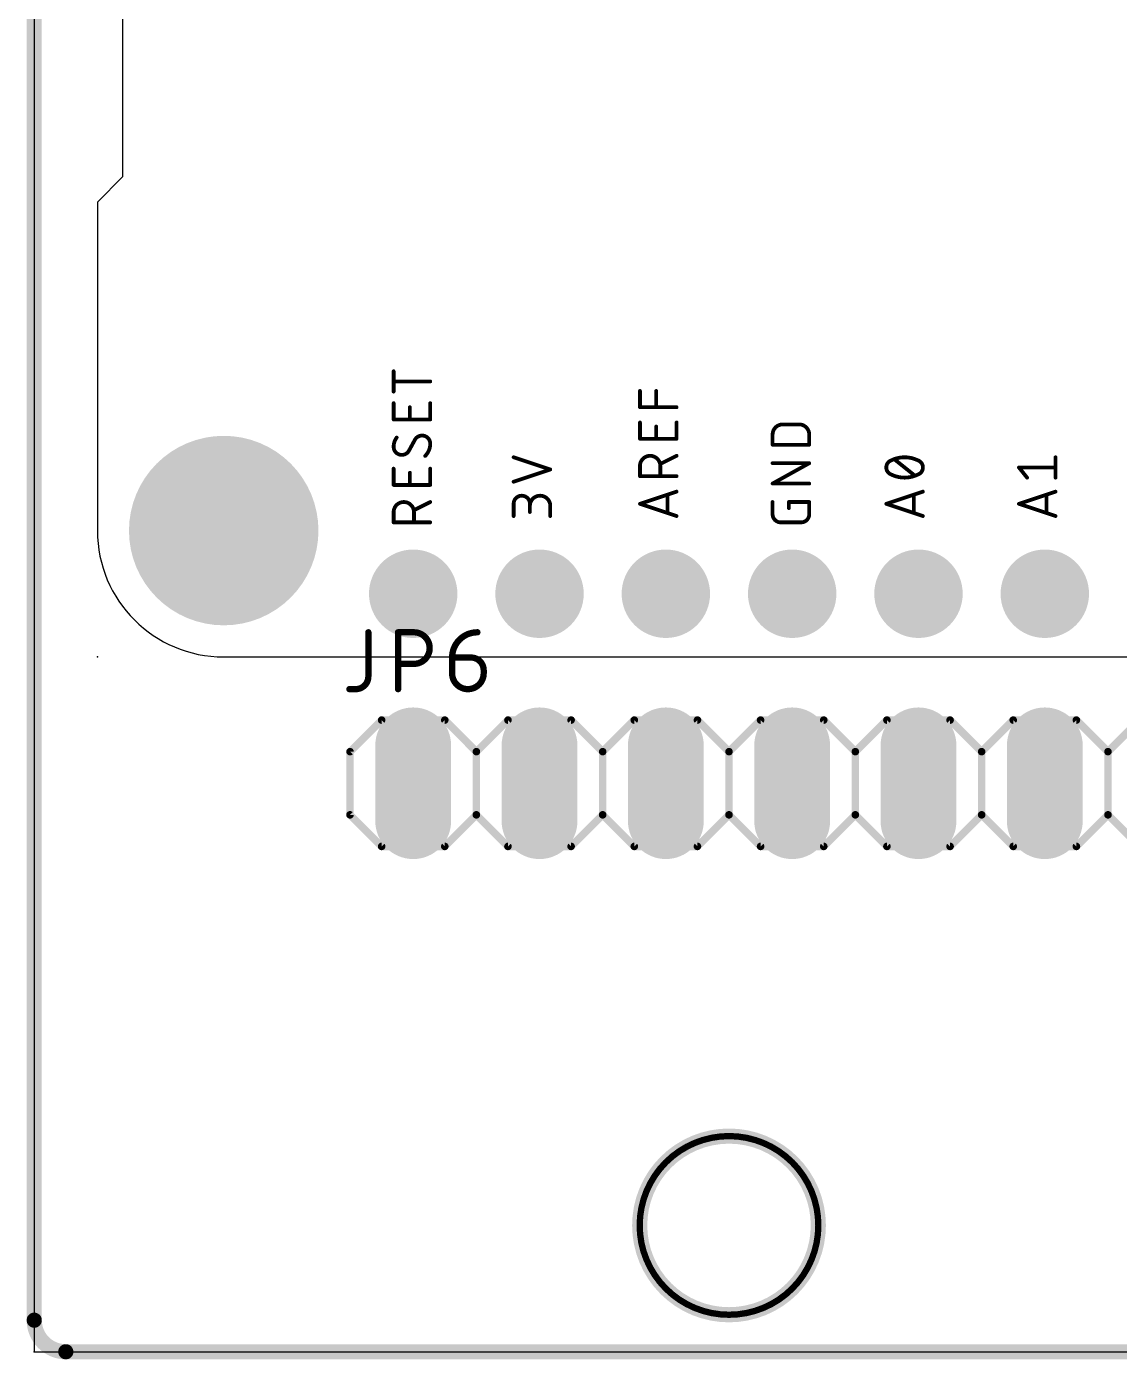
# Model space of a CAD drawing. Extents: x -0.2 to 68.7, y -0.2 to 53.5.
# Drawn here: x -0.15 to 21.82, y -0.15 to 26.64 of the extents above; entities that cross this region are included whole.
import ezdxf

# ---------------------------------------------------------------- set-up
doc = ezdxf.new("R2010")
doc.units = 0
for name, color, linetype in [('17', 82, 'CONTINUOUS'), ('20', 30, 'CONTINUOUS'), ('21', 253, 'CONTINUOUS'), ('23', 7, 'CONTINUOUS'), ('25', 253, 'CONTINUOUS'), ('51', 253, 'CONTINUOUS')]:
    doc.layers.add(name, color=color, linetype=linetype)

# ---------------------------------------------------------------- blocks, each defined once
blk = doc.blocks.new('RECT')
blk.add_solid([(-0.5, -0.5), (0.5, -0.5), (-0.5, 0.5), (0.5, 0.5)])
blk = doc.blocks.new('LONGP100')
at = {"const_width": 1}
blk.add_lwpolyline([(-0.5, 0), (0.5, 0)], dxfattribs=at)
at = {"const_width": 0.5}
for points in [[(-0.5, 0.25, 1), (-0.5, -0.25)], [(0.5, -0.25, 1), (0.5, 0.25)]]:
    blk.add_lwpolyline(points, format="xyb", dxfattribs=at)
blk = doc.blocks.new('ROUNDP')
at = {"const_width": 0.5}
blk.add_lwpolyline([(0, -0.25, 1), (0, 0.25, 1), (0, -0.25)], format="xyb", dxfattribs=at)

msp = doc.modelspace()

# ---------------------------------------------------------------- linework, layer by layer
at = {"layer": '20', "const_width": 0.3048}
for points in [[(0, 0.635), (0, 52.705)], [(65.405, 0), (0.635, 0)]]:
    msp.add_lwpolyline(points, dxfattribs=at)
at = {"layer": '20'}
for points, const_width in [([(13.97, 0.744, 1), (13.97, 4.3361, 1), (13.97, 0.744)], 0.3048), ([(0, 0.635, 0.4142), (0.635, 0)], 0.3048), ([(0.0762, 0.635, 1), (-0.0762, 0.635)], 0.1524), ([(-0.0762, 0.635, 1), (0.0762, 0.635)], 0.1524), ([(0.635, 0.0762, 1), (0.635, -0.0762)], 0.1524), ([(0.635, -0.0762, 1), (0.635, 0.0762)], 0.1524)]:
    msp.add_lwpolyline(points, format="xyb", dxfattribs=dict(at, const_width=const_width))
at = {"layer": '21'}
for p, q in [((1.778, 27.178), (1.778, 23.622)), ((1.778, 23.622), (1.27, 23.114)), ((1.27, 23.114), (1.27, 16.51)), ((3.81, 13.97), (49.53, 13.97))]:
    msp.add_line(p, q, dxfattribs=at)
for points, const_width in [([(7.2263, 19.3035), (7.2263, 19.7127)], 0.0762), ([(7.9629, 19.5081), (7.2263, 19.5081)], 0.0762), ([(12.1793, 18.9904), (12.1793, 19.3178)], 0.0762), ([(12.5067, 18.9904), (12.5067, 19.3178)], 0.0762), ([(7.2263, 18.7442), (7.2263, 19.0716)], 0.0762), ([(7.5537, 18.7442), (7.5537, 18.9897)], 0.0762), ([(7.9629, 19.0716), (7.9629, 18.7442)], 0.0762), ([(12.9159, 18.9904), (12.1793, 18.9904)], 0.0762), ([(7.9629, 18.7442), (7.2263, 18.7442)], 0.0762), ([(12.1793, 18.3564), (12.1793, 18.6838)], 0.0762), ([(12.5067, 18.3564), (12.5067, 18.6019)], 0.0762), ([(12.9159, 18.6838), (12.9159, 18.3564)], 0.0762), ([(15.0509, 18.6449), (15.3783, 18.6449)], 0.0762), ([(7.656, 18.3385), (7.5332, 18.1134)], 0.0762), ([(12.9159, 18.3564), (12.1793, 18.3564)], 0.0762), ([(14.8463, 18.2357), (14.8463, 18.4403)], 0.0762), ([(15.5829, 18.2357), (14.8463, 18.2357)], 0.0762), ([(15.5829, 18.4403), (15.5829, 18.2357)], 0.0762), ([(10.3759, 17.7382), (9.6393, 17.9838)], 0.0762), ([(12.9159, 18.0133), (12.5885, 17.8496)], 0.0762), ([(17.7052, 17.6155), (17.296, 17.9428)], 0.0762), ([(20.5359, 17.5745), (20.5359, 17.9838)], 0.0762), ([(7.2263, 17.4275), (7.2263, 17.7548)], 0.0762), ([(7.5537, 17.4275), (7.5537, 17.673)], 0.0762), ([(7.9629, 17.7548), (7.9629, 17.4275)], 0.0762), ([(9.6393, 17.4927), (10.3759, 17.7382)], 0.0762), ([(12.1793, 17.604), (12.1793, 17.8087)], 0.0762), ([(12.5885, 17.8087), (12.5885, 17.604)], 0.0762), ([(14.8463, 17.4554), (15.5829, 17.8646)], 0.0762), ([(15.5829, 17.8646), (14.8463, 17.8646)], 0.0762), ([(19.963, 17.5745), (19.7993, 17.7792)], 0.0762), ([(19.7993, 17.7792), (20.5359, 17.7792)], 0.0762), ([(7.9629, 17.4275), (7.2263, 17.4275)], 0.0762), ([(12.9159, 17.604), (12.1793, 17.604)], 0.0762), ([(15.5829, 17.4554), (14.8463, 17.4554)], 0.0762), ([(12.1793, 17.0476), (12.9159, 17.2932)], 0.0762), ([(12.7317, 17.2318), (12.7317, 16.8635)], 0.0762), ([(17.1323, 17.0476), (17.8689, 17.2932)], 0.0762), ([(17.6848, 17.2318), (17.6848, 16.8635)], 0.0762), ([(19.7993, 17.0476), (20.5359, 17.2932)], 0.0762), ([(20.3518, 17.2318), (20.3518, 16.8635)], 0.0762), ([(7.2263, 16.6751), (7.2263, 16.8797)], 0.0762), ([(7.9629, 17.0843), (7.6355, 16.9206)], 0.0762), ([(7.6355, 16.8797), (7.6355, 16.6751)], 0.0762), ([(9.6393, 16.8021), (9.6393, 17.0476)], 0.0762), ([(9.9667, 17.0476), (9.9667, 16.8839)], 0.0762), ([(10.3759, 16.8021), (10.3759, 17.0067)], 0.0762), ([(12.9159, 16.8021), (12.1793, 17.0476)], 0.0762), ([(14.8463, 16.8388), (14.8463, 17.0843)], 0.0762), ([(15.1737, 16.9616), (15.1737, 17.0843)], 0.0762), ([(15.1737, 17.0843), (15.5829, 17.0843)], 0.0762), ([(15.5829, 17.0843), (15.5829, 16.8388)], 0.0762), ([(17.8689, 16.8021), (17.1323, 17.0476)], 0.0762), ([(20.5359, 16.8021), (19.7993, 17.0476)], 0.0762), ([(7.9629, 16.6751), (7.2263, 16.6751)], 0.0762), ([(15.4192, 16.6751), (15.01, 16.6751)], 0.0762), ([(6.985, 12.7), (6.35, 12.065)], 0.1524), ([(6.985, 12.7), (8.255, 12.7)], 0.1524), ([(8.255, 12.7), (8.89, 12.065)], 0.1524), ([(8.89, 12.065), (9.525, 12.7)], 0.1524), ([(9.525, 12.7), (10.795, 12.7)], 0.1524), ([(10.795, 12.7), (11.43, 12.065)], 0.1524), ([(11.43, 12.065), (12.065, 12.7)], 0.1524), ([(12.065, 12.7), (13.335, 12.7)], 0.1524), ([(13.335, 12.7), (13.97, 12.065)], 0.1524), ([(14.605, 12.7), (13.97, 12.065)], 0.1524), ([(14.605, 12.7), (15.875, 12.7)], 0.1524), ([(15.875, 12.7), (16.51, 12.065)], 0.1524), ([(16.51, 12.065), (17.145, 12.7)], 0.1524), ([(17.145, 12.7), (18.415, 12.7)], 0.1524), ([(18.415, 12.7), (19.05, 12.065)], 0.1524), ([(19.05, 12.065), (19.685, 12.7)], 0.1524), ([(19.685, 12.7), (20.955, 12.7)], 0.1524), ([(20.955, 12.7), (21.59, 12.065)], 0.1524), ([(22.225, 12.7), (21.59, 12.065)], 0.1524), ([(6.35, 12.065), (6.35, 10.795)], 0.1524), ([(8.89, 12.065), (8.89, 10.795)], 0.1524), ([(11.43, 12.065), (11.43, 10.795)], 0.1524), ([(13.97, 12.065), (13.97, 10.795)], 0.1524), ([(16.51, 12.065), (16.51, 10.795)], 0.1524), ([(19.05, 12.065), (19.05, 10.795)], 0.1524), ([(21.59, 12.065), (21.59, 10.795)], 0.1524), ([(6.35, 10.795), (6.985, 10.16)], 0.1524), ([(8.89, 10.795), (8.255, 10.16)], 0.1524), ([(9.525, 10.16), (8.89, 10.795)], 0.1524), ([(11.43, 10.795), (10.795, 10.16)], 0.1524), ([(12.065, 10.16), (11.43, 10.795)], 0.1524), ([(13.97, 10.795), (13.335, 10.16)], 0.1524), ([(13.97, 10.795), (14.605, 10.16)], 0.1524), ([(16.51, 10.795), (15.875, 10.16)], 0.1524), ([(17.145, 10.16), (16.51, 10.795)], 0.1524), ([(19.05, 10.795), (18.415, 10.16)], 0.1524), ([(19.685, 10.16), (19.05, 10.795)], 0.1524), ([(21.59, 10.795), (20.955, 10.16)], 0.1524), ([(21.59, 10.795), (22.225, 10.16)], 0.1524), ([(8.255, 10.16), (6.985, 10.16)], 0.1524), ([(10.795, 10.16), (9.525, 10.16)], 0.1524), ([(13.335, 10.16), (12.065, 10.16)], 0.1524), ([(15.875, 10.16), (14.605, 10.16)], 0.1524), ([(18.415, 10.16), (17.145, 10.16)], 0.1524), ([(20.955, 10.16), (19.685, 10.16)], 0.1524)]:
    msp.add_lwpolyline(points, dxfattribs=dict(at, const_width=const_width))
for points, const_width in [([(7.2454, 19.7127, 1), (7.2073, 19.7127)], 0.0381), ([(7.2263, 19.5271, 1), (7.2263, 19.489)], 0.0381), ([(7.2073, 19.3035, 1), (7.2454, 19.3035)], 0.0381), ([(7.9629, 19.489, 1), (7.9629, 19.5271)], 0.0381), ([(12.1984, 19.3178, 1), (12.1603, 19.3178)], 0.0381), ([(12.5257, 19.3178, 1), (12.4876, 19.3178)], 0.0381), ([(7.2454, 19.0716, 1), (7.2073, 19.0716)], 0.0381), ([(7.5727, 18.9897, 1), (7.5346, 18.9897)], 0.0381), ([(7.982, 19.0716, 1), (7.9439, 19.0716)], 0.0381), ([(12.1793, 19.0094, 1), (12.1793, 18.9713)], 0.0381), ([(12.9159, 18.9713, 1), (12.9159, 19.0094)], 0.0381), ([(7.2263, 18.7632, 1), (7.2263, 18.7251)], 0.0381), ([(7.2073, 18.7442, 1), (7.2454, 18.7442)], 0.0381), ([(7.5346, 18.7442, 1), (7.5727, 18.7442)], 0.0381), ([(7.9439, 18.7442, 1), (7.982, 18.7442)], 0.0381), ([(7.9629, 18.7251, 1), (7.9629, 18.7632)], 0.0381), ([(12.1603, 18.9904, 1), (12.1984, 18.9904)], 0.0381), ([(12.4876, 18.9904, 1), (12.5257, 18.9904)], 0.0381), ([(12.1984, 18.6838, 1), (12.1603, 18.6838)], 0.0381), ([(12.5257, 18.6019, 1), (12.4876, 18.6019)], 0.0381), ([(12.935, 18.6838, 1), (12.8969, 18.6838)], 0.0381), ([(15.0509, 18.6449, 0.4142), (14.8463, 18.4403)], 0.0762), ([(15.0509, 18.6639, 1), (15.0509, 18.6258)], 0.0381), ([(15.0509, 18.6258, 1), (15.0509, 18.6639)], 0.0381), ([(15.5829, 18.4403, 0.4142), (15.3783, 18.6449)], 0.0762), ([(15.3783, 18.6639, 1), (15.3783, 18.6258)], 0.0381), ([(15.3783, 18.6258, 1), (15.3783, 18.6639)], 0.0381), ([(7.2877, 18.3794, 0.1623), (7.2263, 18.1953)], 0.0762), ([(7.2263, 18.1953, 0.4142), (7.39, 18.0316)], 0.0762), ([(7.2454, 18.1953, 1), (7.2073, 18.1953)], 0.0381), ([(7.3029, 18.368, 1), (7.2724, 18.3908)], 0.0381), ([(7.7992, 18.4203, 0.2656), (7.656, 18.3385)], 0.0762), ([(7.6396, 18.3481, 1), (7.6724, 18.3288)], 0.0381), ([(7.6727, 18.3294, 1), (7.6393, 18.3476)], 0.0381), ([(7.9629, 18.2566, 0.4142), (7.7992, 18.4203)], 0.0762), ([(7.7992, 18.4394, 1), (7.7992, 18.4013)], 0.0381), ([(7.7992, 18.4013, 1), (7.7992, 18.4394)], 0.0381), ([(7.8606, 18.0111, 0.2), (7.9629, 18.2566)], 0.0762), ([(7.982, 18.2566, 1), (7.9439, 18.2566)], 0.0381), ([(7.9439, 18.2566, 1), (7.982, 18.2566)], 0.0381), ([(12.1793, 18.3754, 1), (12.1793, 18.3373)], 0.0381), ([(12.1603, 18.3564, 1), (12.1984, 18.3564)], 0.0381), ([(12.4876, 18.3564, 1), (12.5257, 18.3564)], 0.0381), ([(12.8969, 18.3564, 1), (12.935, 18.3564)], 0.0381), ([(12.9159, 18.3373, 1), (12.9159, 18.3754)], 0.0381), ([(14.8654, 18.4403, 1), (14.8273, 18.4403)], 0.0381), ([(14.8273, 18.4403, 1), (14.8654, 18.4403)], 0.0381), ([(14.8463, 18.2547, 1), (14.8463, 18.2166)], 0.0381), ([(14.8273, 18.2357, 1), (14.8654, 18.2357)], 0.0381), ([(15.602, 18.4403, 1), (15.5639, 18.4403)], 0.0381), ([(15.5639, 18.4403, 1), (15.6019, 18.4403)], 0.0381), ([(15.5639, 18.2357, 1), (15.602, 18.2357)], 0.0381), ([(15.5829, 18.2166, 1), (15.5829, 18.2547)], 0.0381), ([(7.2073, 18.1953, 1), (7.2454, 18.1952)], 0.0381), ([(7.39, 18.0316, 0.2656), (7.5332, 18.1134)], 0.0762), ([(7.39, 18.0506, 1), (7.39, 18.0125)], 0.0381), ([(7.39, 18.0125, 1), (7.39, 18.0506)], 0.0381), ([(7.5165, 18.1225, 1), (7.5499, 18.1043)], 0.0381), ([(7.5496, 18.1037, 1), (7.5168, 18.1231)], 0.0381), ([(7.8472, 18.0246, 1), (7.874, 17.9976)], 0.0381), ([(9.6453, 18.0018, 1), (9.6333, 17.9657)], 0.0381), ([(12.5885, 17.8087, 1), (12.1793, 17.8087)], 0.0762), ([(12.9244, 17.9962, 1), (12.9074, 18.0303)], 0.0381), ([(17.2346, 17.9224, 0.3205), (17.1323, 17.7792)], 0.0762), ([(17.5006, 17.9838, 0.1139), (17.2346, 17.9224)], 0.0762), ([(17.2263, 17.9395, 1), (17.243, 17.9053)], 0.0381), ([(17.2408, 17.9044, 1), (17.2284, 17.9404)], 0.0381), ([(17.3079, 17.9577, 1), (17.2841, 17.928)], 0.0381), ([(17.7666, 17.9224, 0.1139), (17.5006, 17.9838)], 0.0762), ([(17.5006, 18.0028, 1), (17.5006, 17.9647)], 0.0381), ([(17.5006, 17.9647, 1), (17.5006, 18.0028)], 0.0381), ([(17.8689, 17.7792, 0.3205), (17.7666, 17.9224)], 0.0762), ([(17.7728, 17.9404, 1), (17.7604, 17.9044)], 0.0381), ([(17.7582, 17.9053, 1), (17.7749, 17.9395)], 0.0381), ([(20.555, 17.9838, 1), (20.5169, 17.9838)], 0.0381), ([(7.2454, 17.7548, 1), (7.2073, 17.7548)], 0.0381), ([(7.5727, 17.673, 1), (7.5346, 17.673)], 0.0381), ([(7.982, 17.7548, 1), (7.9439, 17.7548)], 0.0381), ([(10.3819, 17.7202, 1), (10.3699, 17.7563)], 0.0381), ([(10.3699, 17.7202, 1), (10.3819, 17.7563)], 0.0381), ([(12.1984, 17.8087, 1), (12.1603, 17.8087)], 0.0381), ([(12.1603, 17.8087, 1), (12.1984, 17.8087)], 0.0381), ([(12.58, 17.8666, 1), (12.597, 17.8325)], 0.0381), ([(12.6076, 17.8087, 1), (12.5695, 17.8087)], 0.0381), ([(12.5695, 17.8087, 1), (12.6076, 17.8087)], 0.0381), ([(14.8463, 17.8837, 1), (14.8463, 17.8456)], 0.0381), ([(15.5922, 17.848, 1), (15.5736, 17.8813)], 0.0381), ([(15.5829, 17.8456, 1), (15.5829, 17.8837)], 0.0381), ([(17.1323, 17.7792, 0.3205), (17.2346, 17.6359)], 0.0762), ([(17.1514, 17.7791, 1), (17.1133, 17.7792)], 0.0381), ([(17.1133, 17.7792, 1), (17.1513, 17.7791)], 0.0381), ([(17.7666, 17.6359, 0.3204), (17.8689, 17.7792)], 0.0762), ([(17.8499, 17.7792, 1), (17.8879, 17.7791)], 0.0381), ([(17.8879, 17.7791, 1), (17.8499, 17.7792)], 0.0381), ([(19.8142, 17.7911, 1), (19.7844, 17.7672)], 0.0381), ([(19.7993, 17.7982, 1), (19.7993, 17.7601)], 0.0381), ([(20.5359, 17.7601, 1), (20.5359, 17.7982)], 0.0381), ([(7.2263, 17.4465, 1), (7.2263, 17.4084)], 0.0381), ([(7.2073, 17.4275, 1), (7.2454, 17.4275)], 0.0381), ([(7.5346, 17.4275, 1), (7.5727, 17.4275)], 0.0381), ([(7.9439, 17.4275, 1), (7.982, 17.4275)], 0.0381), ([(7.9629, 17.4084, 1), (7.9629, 17.4465)], 0.0381), ([(9.6333, 17.5108, 1), (9.6453, 17.4746)], 0.0381), ([(12.1793, 17.6231, 1), (12.1793, 17.585)], 0.0381), ([(12.1603, 17.604, 1), (12.1984, 17.604)], 0.0381), ([(12.5695, 17.604, 1), (12.6076, 17.604)], 0.0381), ([(12.9159, 17.585, 1), (12.9159, 17.6231)], 0.0381), ([(14.8463, 17.4744, 1), (14.8463, 17.4363)], 0.0381), ([(14.837, 17.472, 1), (14.8556, 17.4387)], 0.0381), ([(15.5829, 17.4363, 1), (15.5829, 17.4744)], 0.0381), ([(17.2346, 17.6359, 0.1139), (17.5006, 17.5745)], 0.0762), ([(17.243, 17.653, 1), (17.2263, 17.6188)], 0.0381), ([(17.2284, 17.6179, 1), (17.2408, 17.6539)], 0.0381), ([(17.5006, 17.5745, 0.1139), (17.7666, 17.6359)], 0.0762), ([(17.5006, 17.5936, 1), (17.5006, 17.5555)], 0.0381), ([(17.5006, 17.5555, 1), (17.5006, 17.5936)], 0.0381), ([(17.6933, 17.6006, 1), (17.7171, 17.6303)], 0.0381), ([(17.7604, 17.6539, 1), (17.7728, 17.6179)], 0.0381), ([(17.7749, 17.6188, 1), (17.7582, 17.653)], 0.0381), ([(19.9481, 17.5626, 1), (19.9779, 17.5864)], 0.0381), ([(20.5169, 17.5745, 1), (20.555, 17.5745)], 0.0381), ([(9.9667, 17.0476, 1), (9.6393, 17.0476)], 0.0762), ([(10.3759, 17.0067, 1), (9.9667, 17.0067)], 0.0762), ([(12.7508, 17.2318, 1), (12.7127, 17.2318)], 0.0381), ([(12.9219, 17.2751, 1), (12.9099, 17.3112)], 0.0381), ([(17.7038, 17.2318, 1), (17.6657, 17.2318)], 0.0381), ([(17.8749, 17.2751, 1), (17.8629, 17.3112)], 0.0381), ([(20.3708, 17.2318, 1), (20.3327, 17.2318)], 0.0381), ([(20.5419, 17.2751, 1), (20.5299, 17.3112)], 0.0381), ([(7.6355, 16.8797, 1), (7.2263, 16.8797)], 0.0762), ([(7.2454, 16.8797, 1), (7.2073, 16.8797)], 0.0381), ([(7.2073, 16.8797, 1), (7.2454, 16.8797)], 0.0381), ([(7.627, 16.9377, 1), (7.644, 16.9036)], 0.0381), ([(7.6546, 16.8797, 1), (7.6165, 16.8797)], 0.0381), ([(7.6165, 16.8797, 1), (7.6546, 16.8797)], 0.0381), ([(7.9714, 17.0673, 1), (7.9544, 17.1014)], 0.0381), ([(9.6584, 17.0476, 1), (9.6203, 17.0476)], 0.0381), ([(9.6203, 17.0476, 1), (9.6584, 17.0476)], 0.0381), ([(9.9857, 17.0476, 1), (9.9476, 17.0476)], 0.0381), ([(9.9476, 17.0476, 1), (9.9857, 17.0476)], 0.0381), ([(9.9476, 17.0067, 1), (9.9857, 17.0067)], 0.0381), ([(9.9476, 16.8839, 1), (9.9857, 16.8839)], 0.0381), ([(10.3949, 17.0067, 1), (10.3568, 17.0067)], 0.0381), ([(10.3568, 17.0067, 1), (10.3949, 17.0067)], 0.0381), ([(12.1853, 17.0657, 1), (12.1733, 17.0296)], 0.0381), ([(12.1733, 17.0657, 1), (12.1853, 17.0296)], 0.0381), ([(12.7127, 16.8635, 1), (12.7508, 16.8635)], 0.0381), ([(14.8654, 17.0843, 1), (14.8273, 17.0843)], 0.0381), ([(15.1737, 17.1034, 1), (15.1737, 17.0653)], 0.0381), ([(15.1927, 17.0843, 1), (15.1546, 17.0843)], 0.0381), ([(15.1546, 16.9616, 1), (15.1927, 16.9616)], 0.0381), ([(15.602, 17.0843, 1), (15.5639, 17.0843)], 0.0381), ([(15.5829, 17.0653, 1), (15.5829, 17.1034)], 0.0381), ([(17.1383, 17.0657, 1), (17.1263, 17.0296)], 0.0381), ([(17.1263, 17.0657, 1), (17.1383, 17.0296)], 0.0381), ([(17.6657, 16.8635, 1), (17.7038, 16.8635)], 0.0381), ([(19.8053, 17.0657, 1), (19.7933, 17.0296)], 0.0381), ([(19.7933, 17.0657, 1), (19.8053, 17.0296)], 0.0381), ([(20.3327, 16.8635, 1), (20.3708, 16.8635)], 0.0381), ([(7.2263, 16.6942, 1), (7.2263, 16.6561)], 0.0381), ([(7.2073, 16.6751, 1), (7.2454, 16.6751)], 0.0381), ([(7.6165, 16.6751, 1), (7.6546, 16.6751)], 0.0381), ([(7.9629, 16.6561, 1), (7.9629, 16.6942)], 0.0381), ([(9.6203, 16.8021, 1), (9.6584, 16.8021)], 0.0381), ([(10.3568, 16.8021, 1), (10.3949, 16.8021)], 0.0381), ([(12.9099, 16.784, 1), (12.9219, 16.8202)], 0.0381), ([(14.8653, 16.8388, 1), (14.8272, 16.8388)], 0.0381), ([(14.8463, 16.8388, 0.4142), (15.01, 16.6751)], 0.0762), ([(14.8273, 16.8388, 1), (14.8654, 16.8388)], 0.0381), ([(15.01, 16.6942, 1), (15.01, 16.6561)], 0.0381), ([(15.01, 16.6561, 1), (15.01, 16.6942)], 0.0381), ([(15.4192, 16.6751, 0.4142), (15.5829, 16.8388)], 0.0762), ([(15.4192, 16.6942, 1), (15.4192, 16.6561)], 0.0381), ([(15.4192, 16.6561, 1), (15.4192, 16.6942)], 0.0381), ([(15.602, 16.8388, 1), (15.5639, 16.8388)], 0.0381), ([(15.5639, 16.8388, 1), (15.602, 16.8388)], 0.0381), ([(17.8629, 16.784, 1), (17.8749, 16.8202)], 0.0381), ([(20.5299, 16.784, 1), (20.5419, 16.8202)], 0.0381), ([(6.985, 12.7381, 1), (6.985, 12.6619)], 0.0762), ([(7.0119, 12.6731, 1), (6.9581, 12.7269)], 0.0762), ([(8.2819, 12.7269, 1), (8.2281, 12.6731)], 0.0762), ([(8.255, 12.6619, 1), (8.255, 12.7381)], 0.0762), ([(9.525, 12.7381, 1), (9.525, 12.6619)], 0.0762), ([(9.5519, 12.6731, 1), (9.4981, 12.7269)], 0.0762), ([(10.8219, 12.7269, 1), (10.7681, 12.6731)], 0.0762), ([(10.795, 12.6619, 1), (10.795, 12.7381)], 0.0762), ([(12.065, 12.7381, 1), (12.065, 12.6619)], 0.0762), ([(12.0919, 12.6731, 1), (12.0381, 12.7269)], 0.0762), ([(13.3619, 12.7269, 1), (13.3081, 12.6731)], 0.0762), ([(13.335, 12.6619, 1), (13.335, 12.7381)], 0.0762), ([(14.605, 12.7381, 1), (14.605, 12.6619)], 0.0762), ([(14.6319, 12.6731, 1), (14.5781, 12.7269)], 0.0762), ([(15.9019, 12.7269, 1), (15.8481, 12.6731)], 0.0762), ([(15.875, 12.6619, 1), (15.875, 12.7381)], 0.0762), ([(17.145, 12.7381, 1), (17.145, 12.6619)], 0.0762), ([(17.1719, 12.6731, 1), (17.1181, 12.7269)], 0.0762), ([(18.4419, 12.7269, 1), (18.3881, 12.6731)], 0.0762), ([(18.415, 12.6619, 1), (18.415, 12.7381)], 0.0762), ([(19.685, 12.7381, 1), (19.685, 12.6619)], 0.0762), ([(19.7119, 12.6731, 1), (19.6581, 12.7269)], 0.0762), ([(20.9819, 12.7269, 1), (20.9281, 12.6731)], 0.0762), ([(20.955, 12.6619, 1), (20.955, 12.7381)], 0.0762), ([(6.3881, 12.065, 1), (6.3119, 12.065)], 0.0762), ([(6.3231, 12.0919, 1), (6.3769, 12.0381)], 0.0762), ([(8.9281, 12.065, 1), (8.8519, 12.065)], 0.0762), ([(8.8631, 12.0919, 1), (8.9169, 12.0381)], 0.0762), ([(8.8631, 12.0381, 1), (8.9169, 12.0919)], 0.0762), ([(11.4681, 12.065, 1), (11.3919, 12.065)], 0.0762), ([(11.4031, 12.0919, 1), (11.4569, 12.0381)], 0.0762), ([(11.4031, 12.0381, 1), (11.4569, 12.0919)], 0.0762), ([(14.0081, 12.065, 1), (13.9319, 12.065)], 0.0762), ([(13.9431, 12.0919, 1), (13.9969, 12.0381)], 0.0762), ([(13.9431, 12.0381, 1), (13.9969, 12.0919)], 0.0762), ([(16.5481, 12.065, 1), (16.4719, 12.065)], 0.0762), ([(16.4831, 12.0919, 1), (16.5369, 12.0381)], 0.0762), ([(16.4831, 12.0381, 1), (16.5369, 12.0919)], 0.0762), ([(19.0881, 12.065, 1), (19.0119, 12.065)], 0.0762), ([(19.0231, 12.0919, 1), (19.0769, 12.0381)], 0.0762), ([(19.0231, 12.0381, 1), (19.0769, 12.0919)], 0.0762), ([(21.6281, 12.065, 1), (21.5519, 12.065)], 0.0762), ([(21.5631, 12.0919, 1), (21.6169, 12.0381)], 0.0762), ([(21.5631, 12.0381, 1), (21.6169, 12.0919)], 0.0762), ([(6.3119, 10.795, 1), (6.3881, 10.795)], 0.0762), ([(6.3769, 10.8219, 1), (6.3231, 10.7681)], 0.0762), ([(8.8519, 10.795, 1), (8.9281, 10.795)], 0.0762), ([(8.9169, 10.8219, 1), (8.8631, 10.7681)], 0.0762), ([(8.9169, 10.7681, 1), (8.8631, 10.8219)], 0.0762), ([(11.3919, 10.795, 1), (11.4681, 10.795)], 0.0762), ([(11.4569, 10.8219, 1), (11.4031, 10.7681)], 0.0762), ([(11.4569, 10.7681, 1), (11.4031, 10.8219)], 0.0762), ([(13.9319, 10.795, 1), (14.0081, 10.795)], 0.0762), ([(13.9969, 10.8219, 1), (13.9431, 10.7681)], 0.0762), ([(13.9969, 10.7681, 1), (13.9431, 10.8219)], 0.0762), ([(16.4719, 10.795, 1), (16.5481, 10.795)], 0.0762), ([(16.5369, 10.8219, 1), (16.4831, 10.7681)], 0.0762), ([(16.5369, 10.7681, 1), (16.4831, 10.8219)], 0.0762), ([(19.0119, 10.795, 1), (19.0881, 10.795)], 0.0762), ([(19.0769, 10.8219, 1), (19.0231, 10.7681)], 0.0762), ([(19.0769, 10.7681, 1), (19.0231, 10.8219)], 0.0762), ([(21.5519, 10.795, 1), (21.6281, 10.795)], 0.0762), ([(21.6169, 10.8219, 1), (21.5631, 10.7681)], 0.0762), ([(21.6169, 10.7681, 1), (21.5631, 10.8219)], 0.0762), ([(6.985, 10.1981, 1), (6.985, 10.1219)], 0.0762), ([(6.9581, 10.1331, 1), (7.0119, 10.1869)], 0.0762), ([(8.2281, 10.1869, 1), (8.2819, 10.1331)], 0.0762), ([(8.255, 10.1219, 1), (8.255, 10.1981)], 0.0762), ([(9.525, 10.1981, 1), (9.525, 10.1219)], 0.0762), ([(9.4981, 10.1331, 1), (9.5519, 10.1869)], 0.0762), ([(10.7681, 10.1869, 1), (10.8219, 10.1331)], 0.0762), ([(10.795, 10.1219, 1), (10.795, 10.1981)], 0.0762), ([(12.065, 10.1981, 1), (12.065, 10.1219)], 0.0762), ([(12.0381, 10.1331, 1), (12.0919, 10.1869)], 0.0762), ([(13.3081, 10.1869, 1), (13.3619, 10.1331)], 0.0762), ([(13.335, 10.1219, 1), (13.335, 10.1981)], 0.0762), ([(14.605, 10.1981, 1), (14.605, 10.1219)], 0.0762), ([(14.5781, 10.1331, 1), (14.6319, 10.1869)], 0.0762), ([(15.8481, 10.1869, 1), (15.9019, 10.1331)], 0.0762), ([(15.875, 10.1219, 1), (15.875, 10.1981)], 0.0762), ([(17.145, 10.1981, 1), (17.145, 10.1219)], 0.0762), ([(17.1181, 10.1331, 1), (17.1719, 10.1869)], 0.0762), ([(18.3881, 10.1869, 1), (18.4419, 10.1331)], 0.0762), ([(18.415, 10.1219, 1), (18.415, 10.1981)], 0.0762), ([(19.685, 10.1981, 1), (19.685, 10.1219)], 0.0762), ([(19.6581, 10.1331, 1), (19.7119, 10.1869)], 0.0762), ([(20.9281, 10.1869, 1), (20.9819, 10.1331)], 0.0762), ([(20.955, 10.1219, 1), (20.955, 10.1981)], 0.0762)]:
    msp.add_lwpolyline(points, format="xyb", dxfattribs=dict(at, const_width=const_width))
msp.add_arc((3.81, 16.51), 2.54, 180, 270, dxfattribs=at)
at = {"layer": '23'}
for p in [(1.27, 13.97), (0, 0)]:
    msp.add_point(p, dxfattribs=at)
at = {"layer": '25', "const_width": 0.127}
for points in [[(6.7183, 14.4653), (6.7183, 13.5763)], [(7.3163, 13.3223), (7.3163, 14.4653)], [(7.3163, 14.4653), (7.6338, 14.4653)], [(8.4022, 13.9573), (8.7832, 13.9573)], [(8.4022, 13.6398), (8.4022, 13.9573)], [(7.6338, 13.8303), (7.3163, 13.8303)], [(9.0372, 13.7033), (9.0372, 13.6398)], [(6.4643, 13.3223), (6.3373, 13.3223)]]:
    msp.add_lwpolyline(points, dxfattribs=at)
at = {"layer": '25'}
for points, const_width in [([(6.75, 14.4653, 1), (6.6866, 14.4653)], 0.0635), ([(7.3163, 14.4971, 1), (7.3163, 14.4336)], 0.0635), ([(7.3481, 14.4653, 1), (7.2846, 14.4653)], 0.0635), ([(7.6338, 14.4971, 1), (7.6338, 14.4336)], 0.0635), ([(7.6338, 13.8303, 1), (7.6338, 14.4653)], 0.127), ([(7.6338, 14.4336, 1), (7.6338, 14.4971)], 0.0635), ([(8.9102, 14.4653, 0.4142), (8.4022, 13.9573)], 0.127), ([(8.9102, 14.4336, 1), (8.9102, 14.4971)], 0.0635), ([(8.4022, 13.9891, 1), (8.4022, 13.9255)], 0.0635), ([(8.4339, 13.9573, 1), (8.3704, 13.9573)], 0.0635), ([(8.3704, 13.9573, 1), (8.4339, 13.9573)], 0.0635), ([(8.7832, 13.9891, 1), (8.7832, 13.9255)], 0.0635), ([(9.0372, 13.7033, 0.4142), (8.7832, 13.9573)], 0.127), ([(8.7832, 13.9255, 1), (8.7832, 13.9891)], 0.0635), ([(7.3163, 13.8621, 1), (7.3163, 13.7986)], 0.0635), ([(7.6338, 13.8621, 1), (7.6338, 13.7986)], 0.0635), ([(7.6338, 13.7986, 1), (7.6338, 13.8621)], 0.0635), ([(8.4339, 13.6398, 1), (8.3704, 13.6398)], 0.0635), ([(8.3704, 13.6398, 1), (8.4339, 13.6398)], 0.0635), ([(8.4022, 13.6398, 1), (9.0372, 13.6398)], 0.127), ([(9.0689, 13.7033, 1), (9.0054, 13.7033)], 0.0635), ([(9.0054, 13.7033, 1), (9.0689, 13.7033)], 0.0635), ([(9.0689, 13.6398, 1), (9.0054, 13.6398)], 0.0635), ([(9.0054, 13.6398, 1), (9.0689, 13.6398)], 0.0635), ([(6.4643, 13.3223, 0.4142), (6.7183, 13.5763)], 0.127), ([(6.75, 13.5763, 1), (6.6866, 13.5763)], 0.0635), ([(6.6866, 13.5763, 1), (6.75, 13.5763)], 0.0635), ([(6.3373, 13.3541, 1), (6.3373, 13.2905)], 0.0635), ([(6.4643, 13.3541, 1), (6.4643, 13.2905)], 0.0635), ([(6.4643, 13.2905, 1), (6.4643, 13.3541)], 0.0635), ([(7.2846, 13.3223, 1), (7.3481, 13.3223)], 0.0635)]:
    msp.add_lwpolyline(points, format="xyb", dxfattribs=dict(at, const_width=const_width))
at = {"layer": '51'}
for p, q in [((0, 53.34), (0, 0)), ((0, 0), (66.04, 0))]:
    msp.add_line(p, q, dxfattribs=at)
at = {"layer": '51', "const_width": 0.127}
msp.add_lwpolyline([(13.97, 0.744, 1), (13.97, 4.336, 1), (13.97, 0.744)], format="xyb", dxfattribs=at)

# ---------------------------------------------------------------- block references
at = {"layer": '17'}
for p, xscale, yscale in [((3.81, 16.51), 3.81, 3.81), ((3.81, 16.51), 3.81, 3.81), ((7.62, 15.24), 1.778, 1.778), ((7.62, 15.24), 1.778, 1.778), ((10.16, 15.24), 1.778, 1.778), ((10.16, 15.24), 1.778, 1.778), ((12.7, 15.24), 1.778, 1.778), ((12.7, 15.24), 1.778, 1.778), ((15.24, 15.24), 1.778, 1.778), ((15.24, 15.24), 1.778, 1.778), ((17.78, 15.24), 1.778, 1.778), ((17.78, 15.24), 1.778, 1.778), ((20.32, 15.24), 1.778, 1.778), ((20.32, 15.24), 1.778, 1.778)]:
    msp.add_blockref('ROUNDP', p, dxfattribs=dict(at, xscale=xscale, yscale=yscale))
at = {"layer": '17', "xscale": 1.524, "yscale": 1.524, "rotation": 90}
for p in [(7.62, 11.43), (7.62, 11.43), (10.16, 11.43), (10.16, 11.43), (12.7, 11.43), (12.7, 11.43), (15.24, 11.43), (15.24, 11.43), (17.78, 11.43), (17.78, 11.43), (20.32, 11.43), (20.32, 11.43)]:
    msp.add_blockref('LONGP100', p, dxfattribs=at)
at = {"layer": '51', "xscale": 0.508, "yscale": 0.508}
for p in [(7.62, 11.43), (10.16, 11.43), (12.7, 11.43), (15.24, 11.43), (17.78, 11.43), (20.32, 11.43)]:
    msp.add_blockref('RECT', p, dxfattribs=at)

doc.saveas('drawing.dxf')
